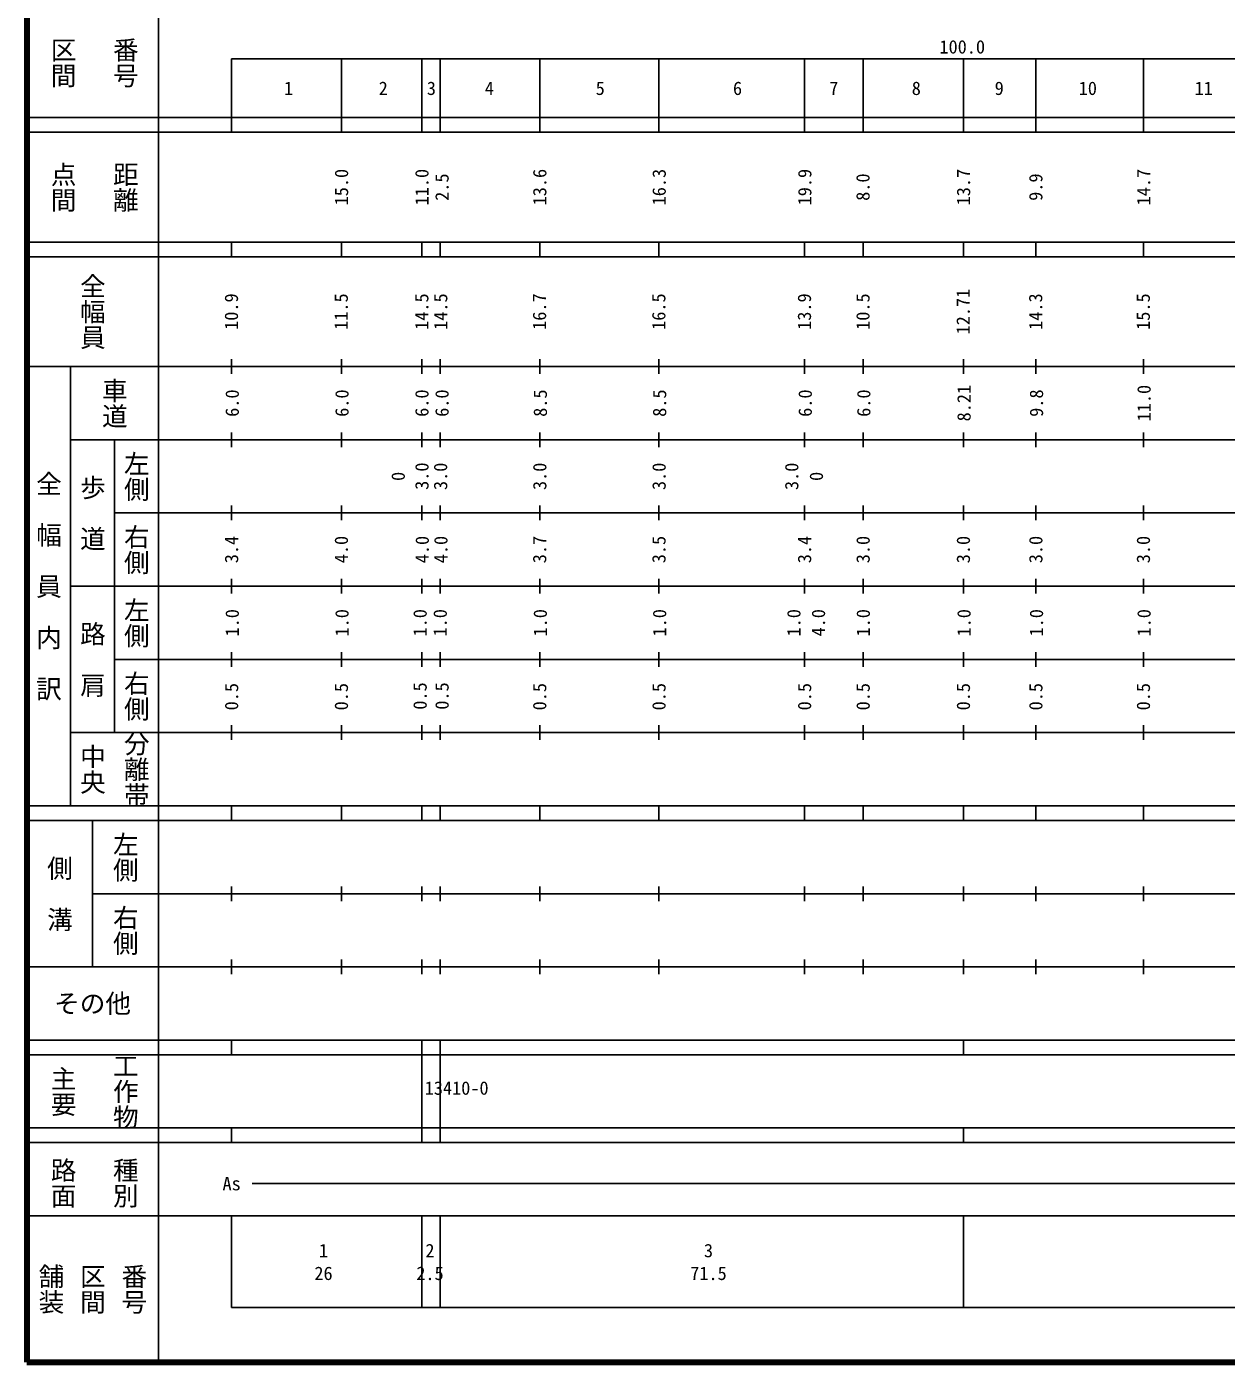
# Model space of a CAD drawing. Units: millimetres on the paper, enlarged 1000 times. Extents: x 40000 to 680000, y 20000 to 380000.
# Drawn here: x 40000 to 203928, y 20000 to 202409 of the extents above; entities that cross this region are included whole.
import ezdxf
from ezdxf.enums import TextEntityAlignment as Align

# ---------------------------------------------------------------- set-up
doc = ezdxf.new("R2010")
doc.units = ezdxf.units.MM
doc.header["$LTSCALE"] = 1000
doc.layers.add('M-TTL', color=2, linetype='Continuous', lineweight=140)
doc.layers.add('M-TTL-BAND', color=7, linetype='Continuous', lineweight=25)
doc.styles.add('@ＭＳ ゴシック', font='')
doc.styles.add('ＭＳ ゴシック', font='')
doc.styles.get('@ＭＳ ゴシック').set_extended_font_data('@MS Gothic')
doc.styles.get('ＭＳ ゴシック').set_extended_font_data('MS Gothic')

msp = doc.modelspace()

# ---------------------------------------------------------------- linework, layer by layer
at = {"layer": 'M-TTL'}
for p, q in [((40000, 380000), (40000, 20000)), ((40000, 20000), (680000, 20000))]:
    msp.add_line(p, q, dxfattribs=at)
at = {"layer": 'M-TTL-BAND'}
for p, q in [((58000, 370000), (58000, 20000)), ((68000, 198000), (579000, 198000)), ((68000, 198000), (68000, 188000)), ((83000, 198000), (83000, 188000)), ((94000, 198000), (94000, 188000)), ((96500, 198000), (96500, 188000)), ((110100, 198000), (110100, 188000)), ((126400, 198000), (126400, 188000)), ((146300, 198000), (146300, 188000)), ((154300, 198000), (154300, 188000)), ((168000, 198000), (168000, 188000)), ((177900, 198000), (177900, 188000)), ((192600, 198000), (192600, 188000)), ((40000, 190000), (579000, 190000)), ((40000, 188000), (579000, 188000)), ((40000, 173000), (579000, 173000)), ((68000, 173000), (68000, 171000)), ((68000, 171000), (68000, 173000)), ((83000, 173000), (83000, 171000)), ((94000, 173000), (94000, 171000)), ((96500, 173000), (96500, 171000)), ((110100, 173000), (110100, 171000)), ((126400, 173000), (126400, 171000)), ((146300, 173000), (146300, 171000)), ((154300, 173000), (154300, 171000)), ((168000, 173000), (168000, 171000)), ((168000, 171000), (168000, 173000)), ((177900, 173000), (177900, 171000)), ((192600, 173000), (192600, 171000)), ((40000, 171000), (579000, 171000)), ((68000, 157000), (68000, 155000)), ((68000, 155000), (68000, 157000)), ((83000, 157000), (83000, 155000)), ((94000, 157000), (94000, 155000)), ((96500, 157000), (96500, 155000)), ((110100, 157000), (110100, 155000)), ((126400, 157000), (126400, 155000)), ((146300, 157000), (146300, 155000)), ((154300, 157000), (154300, 155000)), ((168000, 157000), (168000, 155000)), ((168000, 155000), (168000, 157000)), ((177900, 157000), (177900, 155000)), ((192600, 157000), (192600, 155000)), ((40000, 156000), (579000, 156000)), ((46000, 96000), (46000, 156000)), ((46000, 146000), (579000, 146000)), ((52000, 146000), (52000, 106000)), ((68000, 147000), (68000, 145000)), ((68000, 145000), (68000, 147000)), ((83000, 147000), (83000, 145000)), ((94000, 147000), (94000, 145000)), ((96500, 147000), (96500, 145000)), ((110100, 147000), (110100, 145000)), ((126400, 147000), (126400, 145000)), ((146300, 147000), (146300, 145000)), ((154300, 147000), (154300, 145000)), ((168000, 147000), (168000, 145000)), ((168000, 145000), (168000, 147000)), ((177900, 147000), (177900, 145000)), ((192600, 147000), (192600, 145000)), ((68000, 137000), (68000, 135000)), ((68000, 135000), (68000, 137000)), ((83000, 137000), (83000, 135000)), ((94000, 137000), (94000, 135000)), ((96500, 137000), (96500, 135000)), ((110100, 137000), (110100, 135000)), ((126400, 137000), (126400, 135000)), ((146300, 137000), (146300, 135000)), ((154300, 137000), (154300, 135000)), ((168000, 137000), (168000, 135000)), ((168000, 135000), (168000, 137000)), ((177900, 137000), (177900, 135000)), ((192600, 137000), (192600, 135000)), ((52000, 136000), (579000, 136000)), ((46000, 126000), (579000, 126000)), ((68000, 127000), (68000, 125000)), ((68000, 125000), (68000, 127000)), ((83000, 127000), (83000, 125000)), ((94000, 127000), (94000, 125000)), ((96500, 127000), (96500, 125000)), ((110100, 127000), (110100, 125000)), ((126400, 127000), (126400, 125000)), ((146300, 127000), (146300, 125000)), ((154300, 127000), (154300, 125000)), ((168000, 127000), (168000, 125000)), ((168000, 125000), (168000, 127000)), ((177900, 127000), (177900, 125000)), ((192600, 127000), (192600, 125000)), ((68000, 117000), (68000, 115000)), ((68000, 115000), (68000, 117000)), ((83000, 117000), (83000, 115000)), ((94000, 117000), (94000, 115000)), ((96500, 117000), (96500, 115000)), ((110100, 117000), (110100, 115000)), ((126400, 117000), (126400, 115000)), ((146300, 117000), (146300, 115000)), ((154300, 117000), (154300, 115000)), ((168000, 117000), (168000, 115000)), ((168000, 115000), (168000, 117000)), ((177900, 117000), (177900, 115000)), ((192600, 117000), (192600, 115000)), ((52000, 116000), (579000, 116000)), ((46000, 106000), (579000, 106000)), ((68000, 107000), (68000, 105000)), ((68000, 105000), (68000, 107000)), ((83000, 107000), (83000, 105000)), ((94000, 107000), (94000, 105000)), ((96500, 107000), (96500, 105000)), ((110100, 107000), (110100, 105000)), ((126400, 107000), (126400, 105000)), ((146300, 107000), (146300, 105000)), ((154300, 107000), (154300, 105000)), ((168000, 107000), (168000, 105000)), ((168000, 105000), (168000, 107000)), ((177900, 107000), (177900, 105000)), ((192600, 107000), (192600, 105000)), ((40000, 96000), (579000, 96000)), ((68000, 96000), (68000, 94000)), ((68000, 94000), (68000, 96000)), ((83000, 96000), (83000, 94000)), ((94000, 96000), (94000, 94000)), ((96500, 96000), (96500, 94000)), ((110100, 96000), (110100, 94000)), ((126400, 96000), (126400, 94000)), ((146300, 96000), (146300, 94000)), ((154300, 96000), (154300, 94000)), ((168000, 96000), (168000, 94000)), ((168000, 94000), (168000, 96000)), ((177900, 96000), (177900, 94000)), ((192600, 96000), (192600, 94000)), ((40000, 94000), (579000, 94000)), ((49000, 94000), (49000, 74000)), ((49000, 84000), (579000, 84000)), ((68000, 85000), (68000, 83000)), ((68000, 83000), (68000, 85000)), ((83000, 85000), (83000, 83000)), ((94000, 85000), (94000, 83000)), ((96500, 85000), (96500, 83000)), ((110100, 85000), (110100, 83000)), ((126400, 85000), (126400, 83000)), ((146300, 85000), (146300, 83000)), ((154300, 85000), (154300, 83000)), ((168000, 85000), (168000, 83000)), ((168000, 83000), (168000, 85000)), ((177900, 85000), (177900, 83000)), ((192600, 85000), (192600, 83000)), ((68000, 75000), (68000, 73000)), ((68000, 73000), (68000, 75000)), ((83000, 75000), (83000, 73000)), ((94000, 75000), (94000, 73000)), ((96500, 75000), (96500, 73000)), ((110100, 75000), (110100, 73000)), ((126400, 75000), (126400, 73000)), ((146300, 75000), (146300, 73000)), ((154300, 75000), (154300, 73000)), ((168000, 75000), (168000, 73000)), ((168000, 73000), (168000, 75000)), ((177900, 75000), (177900, 73000)), ((192600, 75000), (192600, 73000)), ((40000, 74000), (579000, 74000)), ((40000, 64000), (579000, 64000)), ((68000, 62000), (68000, 64000)), ((94000, 64000), (94000, 52000)), ((96500, 64000), (96500, 52000)), ((168000, 62000), (168000, 64000)), ((40000, 62000), (579000, 62000)), ((40000, 52000), (579000, 52000)), ((68000, 50000), (68000, 52000)), ((94000, 52000), (94000, 50000)), ((96500, 52000), (96500, 50000)), ((168000, 50000), (168000, 52000)), ((40000, 50000), (579000, 50000)), ((70805, 44406), (565903, 44406)), ((40000, 40000), (579000, 40000)), ((68000, 40000), (68000, 27500)), ((94000, 40000), (94000, 27500)), ((96500, 40000), (96500, 27500)), ((168000, 40000), (168000, 27500)), ((68000, 27500), (579000, 27500))]:
    msp.add_line(p, q, dxfattribs=at)

# ---------------------------------------------------------------- texts
for s, height, rotation, style, p in [('番号', 2566, 270, '@ＭＳ ゴシック', (53500, 197500)), ('区間', 2566, 270, '@ＭＳ ゴシック', (45000, 197500)), ('点間', 2566, 270, '@ＭＳ ゴシック', (45000, 180500)), ('距離', 2566, 270, '@ＭＳ ゴシック', (53500, 180500)), ('15.0', 1833, 90, 'ＭＳ ゴシック', (83010, 180500)), ('11.0', 1833, 90, 'ＭＳ ゴシック', (93995, 180500)), ('13.6', 1833, 90, 'ＭＳ ゴシック', (110100, 180500)), ('16.3', 1833, 90, 'ＭＳ ゴシック', (126414, 180500)), ('19.9', 1833, 90, 'ＭＳ ゴシック', (146314, 180500)), ('13.7', 1833, 90, 'ＭＳ ゴシック', (168010, 180500)), ('14.7', 1833, 90, 'ＭＳ ゴシック', (192618, 180500)), ('2.5', 1833, 90, 'ＭＳ ゴシック', (96745, 180500)), ('8.0', 1833, 90, 'ＭＳ ゴシック', (154266, 180500)), ('9.9', 1833, 90, 'ＭＳ ゴシック', (177886, 180500)), ('全幅員', 2566, 270, '@ＭＳ ゴシック', (49000, 163500)), ('12.71', 1833, 90, 'ＭＳ ゴシック', (167963, 163500)), ('10.9', 1833, 90, 'ＭＳ ゴシック', (67963, 163500)), ('11.5', 1833, 90, 'ＭＳ ゴシック', (82963, 163500)), ('14.5', 1833, 90, 'ＭＳ ゴシック', (93977, 163500)), ('14.5', 1833, 90, 'ＭＳ ゴシック', (96565, 163500)), ('16.7', 1833, 90, 'ＭＳ ゴシック', (110063, 163500)), ('16.5', 1833, 90, 'ＭＳ ゴシック', (126363, 163500)), ('13.9', 1833, 90, 'ＭＳ ゴシック', (146263, 163500)), ('10.5', 1833, 90, 'ＭＳ ゴシック', (154263, 163500)), ('14.3', 1833, 90, 'ＭＳ ゴシック', (177863, 163500)), ('15.5', 1833, 90, 'ＭＳ ゴシック', (192563, 163500)), ('車道', 2566, 270, '@ＭＳ ゴシック', (52000, 151000)), ('8.21', 1833, 90, 'ＭＳ ゴシック', (168075, 151000)), ('11.0', 1833, 90, 'ＭＳ ゴシック', (192675, 151000)), ('6.0', 1833, 90, 'ＭＳ ゴシック', (68075, 151000)), ('6.0', 1833, 90, 'ＭＳ ゴシック', (83075, 151000)), ('6.0', 1833, 90, 'ＭＳ ゴシック', (93995, 151000)), ('6.0', 1833, 90, 'ＭＳ ゴシック', (96745, 151000)), ('8.5', 1833, 90, 'ＭＳ ゴシック', (110175, 151000)), ('8.5', 1833, 90, 'ＭＳ ゴシック', (126475, 151000)), ('6.0', 1833, 90, 'ＭＳ ゴシック', (146375, 151000)), ('6.0', 1833, 90, 'ＭＳ ゴシック', (154375, 151000)), ('9.8', 1833, 90, 'ＭＳ ゴシック', (177975, 151000)), ('左側', 2566, 270, '@ＭＳ ゴシック', (55000, 141000)), ('3.0', 1833, 90, 'ＭＳ ゴシック', (93997, 141023)), ('3.0', 1833, 90, 'ＭＳ ゴシック', (96544, 140997)), ('3.0', 1833, 90, 'ＭＳ ゴシック', (110101, 140997)), ('3.0', 1833, 90, 'ＭＳ ゴシック', (126401, 140997)), ('3.0', 1833, 90, 'ＭＳ ゴシック', (144531, 140997)), ('全\u3000幅\u3000員\u3000内\u3000訳', 2566, 270, '@ＭＳ ゴシック', (43000, 126000)), ('歩\u3000道', 2566, 270, '@ＭＳ ゴシック', (49000, 136000)), ('0', 1833, 90, 'ＭＳ ゴシック', (90754, 140996)), ('0', 1833, 90, 'ＭＳ ゴシック', (147899, 140997)), ('右側', 2566, 270, '@ＭＳ ゴシック', (55000, 131000)), ('3.4', 1833, 90, 'ＭＳ ゴシック', (67983, 131000)), ('4.0', 1833, 90, 'ＭＳ ゴシック', (82983, 131000)), ('4.0', 1833, 90, 'ＭＳ ゴシック', (94036, 131000)), ('4.0', 1833, 90, 'ＭＳ ゴシック', (96588, 131000)), ('3.7', 1833, 90, 'ＭＳ ゴシック', (110083, 131000)), ('3.5', 1833, 90, 'ＭＳ ゴシック', (126383, 131000)), ('3.4', 1833, 90, 'ＭＳ ゴシック', (146283, 131000)), ('3.0', 1833, 90, 'ＭＳ ゴシック', (154283, 131000)), ('3.0', 1833, 90, 'ＭＳ ゴシック', (167983, 131000)), ('3.0', 1833, 90, 'ＭＳ ゴシック', (177883, 131000)), ('3.0', 1833, 90, 'ＭＳ ゴシック', (192583, 131000)), ('左側', 2566, 270, '@ＭＳ ゴシック', (55000, 121000)), ('1.0', 1833, 90, 'ＭＳ ゴシック', (68075, 121000)), ('1.0', 1833, 90, 'ＭＳ ゴシック', (83075, 121000)), ('1.0', 1833, 90, 'ＭＳ ゴシック', (93745, 121000)), ('1.0', 1833, 90, 'ＭＳ ゴシック', (96495, 121000)), ('1.0', 1833, 90, 'ＭＳ ゴシック', (110175, 121000)), ('1.0', 1833, 90, 'ＭＳ ゴシック', (126475, 121000)), ('1.0', 1833, 90, 'ＭＳ ゴシック', (144827, 121000)), ('4.0', 1833, 90, 'ＭＳ ゴシック', (148186, 121000)), ('1.0', 1833, 90, 'ＭＳ ゴシック', (154306, 121000)), ('1.0', 1833, 90, 'ＭＳ ゴシック', (168075, 121000)), ('1.0', 1833, 90, 'ＭＳ ゴシック', (177975, 121000)), ('1.0', 1833, 90, 'ＭＳ ゴシック', (192675, 121000)), ('路\u3000肩', 2566, 270, '@ＭＳ ゴシック', (49000, 116000)), ('右側', 2566, 270, '@ＭＳ ゴシック', (55000, 111000)), ('0.5', 1833, 90, 'ＭＳ ゴシック', (67987, 110907)), ('0.5', 1833, 90, 'ＭＳ ゴシック', (82987, 110907)), ('0.5', 1833, 90, 'ＭＳ ゴシック', (93745, 111000)), ('0.5', 1833, 90, 'ＭＳ ゴシック', (96745, 111000)), ('0.5', 1833, 90, 'ＭＳ ゴシック', (110087, 110907)), ('0.5', 1833, 90, 'ＭＳ ゴシック', (126387, 110907)), ('0.5', 1833, 90, 'ＭＳ ゴシック', (146287, 110907)), ('0.5', 1833, 90, 'ＭＳ ゴシック', (154287, 110907)), ('0.5', 1833, 90, 'ＭＳ ゴシック', (167987, 110907)), ('0.5', 1833, 90, 'ＭＳ ゴシック', (177887, 110907)), ('0.5', 1833, 90, 'ＭＳ ゴシック', (192587, 110907)), ('分離帯', 2566, 270, '@ＭＳ ゴシック', (55000, 101000)), ('中央', 2566, 270, '@ＭＳ ゴシック', (49000, 101000)), ('左側', 2566, 270, '@ＭＳ ゴシック', (53500, 89000)), ('側\u3000溝', 2566, 270, '@ＭＳ ゴシック', (44500, 84000)), ('右側', 2566, 270, '@ＭＳ ゴシック', (53500, 79000)), ('主要', 2566, 270, '@ＭＳ ゴシック', (45000, 57000)), ('工作物', 2566, 270, '@ＭＳ ゴシック', (53500, 57000)), ('路面', 2566, 270, '@ＭＳ ゴシック', (45000, 44500)), ('種別', 2566, 270, '@ＭＳ ゴシック', (53500, 44500)), ('舗装', 2566, 270, '@ＭＳ ゴシック', (43333, 30000)), ('区間', 2566, 270, '@ＭＳ ゴシック', (49000, 30000)), ('番号', 2566, 270, '@ＭＳ ゴシック', (54667, 30000))]:
    msp.add_text(s, height=height, rotation=rotation, dxfattribs=dict(at, style=style)).set_placement(p, align=Align.MIDDLE_CENTER)
at = {"layer": 'M-TTL-BAND', "style": 'ＭＳ ゴシック'}
msp.add_text('100.0', height=1833, dxfattribs=at).set_placement((167844, 198195), align=Align.BOTTOM_CENTER)
for s, height, p in [('1', 1833, (75786, 194000)), ('2', 1833, (88724, 194000)), ('3', 1833, (95301, 194000)), ('4', 1833, (103226, 194000)), ('5', 1833, (118375, 194000)), ('6', 1833, (137136, 194000)), ('7', 1833, (150298, 194000)), ('8', 1833, (161566, 194000)), ('9', 1833, (172900, 194000)), ('10', 1833, (185005, 194000)), ('11', 1833, (200842, 194000)), ('その他', 2566, (49000, 69000)), ('13410-0', 1833, (98753, 57456)), ('As', 1833, (68006, 44406)), ('1', 1833, (80557, 35258)), ('2', 1833, (95108, 35258)), ('3', 1833, (133167, 35258)), ('26', 1833, (80557, 32151)), ('2.5', 1833, (95108, 32151)), ('71.5', 1833, (133167, 32151))]:
    msp.add_text(s, height=height, dxfattribs=at).set_placement(p, align=Align.MIDDLE_CENTER)

doc.saveas('drawing.dxf')
